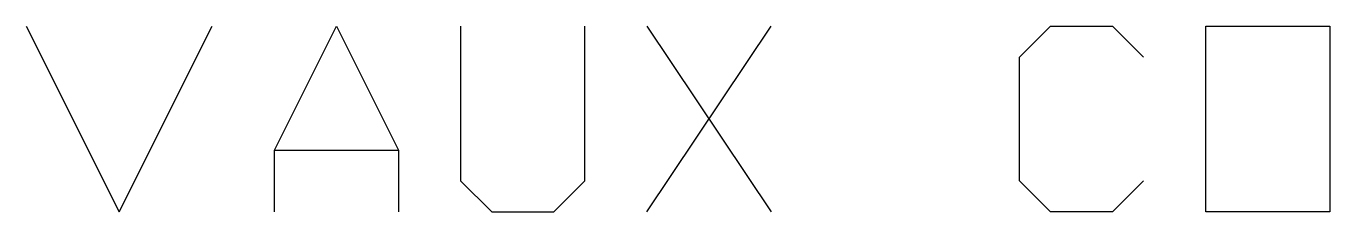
# Model space of a CAD drawing. Extents: x -3764 to 3128, y -3442 to 5238.
# Drawn here: x -1919 to -319, y 5009 to 5238 of the extents above; entities that cross this region are included whole.
import ezdxf

# ---------------------------------------------------------------- set-up
doc = ezdxf.new("R2010")
doc.units = 0
doc.layers.add('Default_Layer', color=1, linetype='CONTINUOUS')

msp = doc.modelspace()

# ---------------------------------------------------------------- linework, layer by layer
at = {"layer": 'Default_Layer'}
for points in [[(-1918.9, 5238), (-1804.6, 5009.4), (-1690.3, 5238)], [(-1614.1, 5009.4), (-1614.1, 5085.6), (-1537.9, 5238), (-1461.7, 5085.6), (-1461.7, 5009.4)], [(-1385.5, 5238), (-1385.5, 5047.5), (-1347.4, 5009.4), (-1271.2, 5009.4), (-1233.1, 5047.5), (-1233.1, 5238)], [(-1156.9, 5009.4), (-1004.5, 5238)], [(-1156.9, 5238), (-1004.5, 5009.4)], [(-547.3, 5047.5), (-585.4, 5009.4), (-661.6, 5009.4), (-699.7, 5047.5), (-699.7, 5199.9), (-661.6, 5238), (-585.4, 5238), (-547.3, 5199.9)], [(-1614.1, 5085.6), (-1461.7, 5085.6)]]:
    msp.add_lwpolyline(points, dxfattribs=at)
msp.add_lwpolyline([(-471.1, 5009.4), (-471.1, 5238), (-318.7, 5238), (-318.7, 5009.4), (-471.1, 5009.4)], close=True, dxfattribs=at)

doc.saveas('drawing.dxf')
